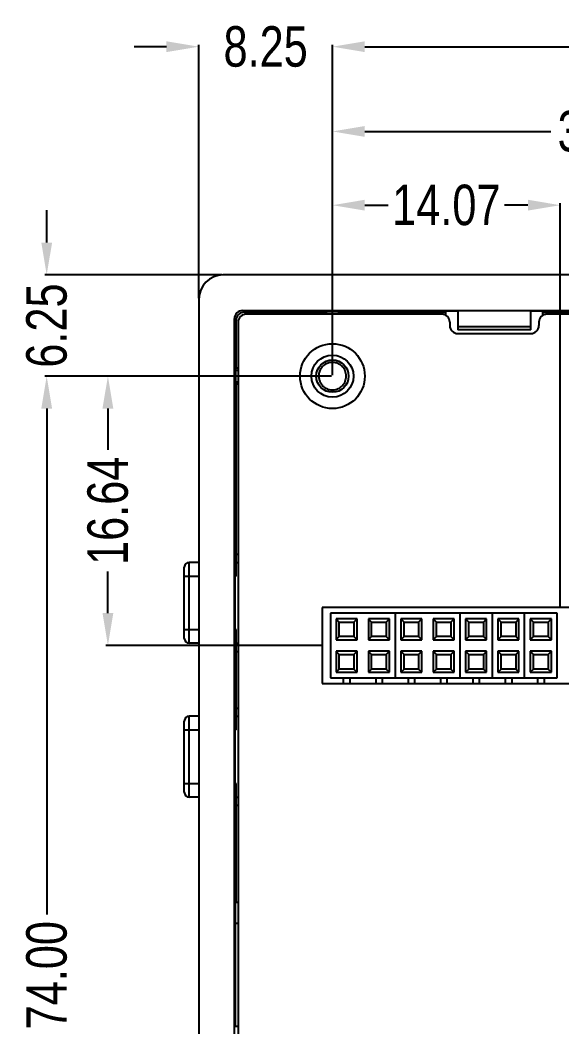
# Model space of a CAD drawing. Header units: inches. Extents: x -81 to 229, y -71 to 99.
# Drawn here: x 131.8 to 165.2, y 14.9 to 77 of the extents above; entities that cross this region are included whole.
import ezdxf

# ---------------------------------------------------------------- set-up
doc = ezdxf.new("R2010")
doc.units = ezdxf.units.IN
doc.header["$LTSCALE"] = 1.21
doc.header["$MEASUREMENT"] = 0
doc.header["$PDMODE"] = 3
doc.header["$PDSIZE"] = 0.3125
doc.layers.get('0').update_dxf_attribs({"linetype": 'CONTINUOUS'})
doc.layers.get('Defpoints').update_dxf_attribs({"linetype": 'CONTINUOUS'})
doc.layers.add('DIM', color=3, linetype='CONTINUOUS')
doc.styles.get("Standard").update_dxf_attribs({"font": 'txt', "width": 0.8})
doc.dimstyles.get("Standard").update_dxf_attribs({"dimtxt": 0.15625, "dimasz": 0.1875, "dimexe": 0.125, "dimexo": 0.0625, "dimgap": 0.09, "dimtad": 0, "dimtih": 1, "dimtoh": 1, "dimzin": 4, "dimdsep": 46, "dimtxsty": 'STANDARD', "dimblk": '_FILLED', "dimblk1": '_FILLED', "dimblk2": '_FILLED', "dimcen": 0.09, "dimazin": 1, "dimtp": 0.01, "dimtm": 0.01, "dimtfac": 1, "dimtofl": 0, "dimtmove": 0, "dimatfit": 3, "dimldrblk": '_FILLED', "dimfxl": 1, "dimtolj": 1, "dimtzin": 4, "dimarcsym": 0})

# ---------------------------------------------------------------- blocks, each defined once
blk = doc.blocks.new('_FILLED')
at = {"color": 0, "linetype": 'ByBlock'}
blk.add_solid([(0, 0), (-1, 0.167), (-1, -0.167)], dxfattribs=at)
blk = doc.blocks.new('*D8')
at = {"layer": 'Defpoints', "color": 0}
for p in [(221.049, 75.409), (151.052, 55.063), (221.049, 55.06)]:
    blk.add_point(p, dxfattribs=at)
at = {"layer": 'DIM', "color": 0, "lineweight": -2}
for p, q in [((151.052, 55.126), (151.052, 75.534)), ((153.052, 75.409), (182.461, 75.409)), ((219.049, 75.409), (189.641, 75.409)), ((221.049, 55.122), (221.049, 75.534))]:
    blk.add_line(p, q, dxfattribs=at)
at = {"layer": 'DIM', "color": 0, "lineweight": -2, "xscale": 2, "yscale": 2, "zscale": 2, "rotation": 180}
blk.add_blockref('_FILLED', (151.052, 75.409), dxfattribs=at)
at = {"layer": 'DIM', "color": 0, "lineweight": -2, "xscale": 2, "yscale": 2, "zscale": 2}
blk.add_blockref('_FILLED', (221.049, 75.409), dxfattribs=at)
at = {"layer": 'DIM', "insert": (186.051, 75.409), "char_height": 2.5, "attachment_point": 5}
blk.add_mtext('\\A1;70.00', dxfattribs=at)
blk = doc.blocks.new('*D9')
at = {"layer": 'Defpoints', "color": 0}
for p in [(151.052, 55.063), (133.403, -18.937), (151.052, -18.937)]:
    blk.add_point(p, dxfattribs=at)
at = {"layer": 'DIM', "color": 0, "lineweight": -2}
for p, q in [((150.99, 55.063), (133.278, 55.063)), ((133.403, 53.063), (133.403, 21.82)), ((133.403, -16.937), (133.403, 14.306)), ((150.99, -18.937), (133.278, -18.937))]:
    blk.add_line(p, q, dxfattribs=at)
at = {"layer": 'DIM', "color": 0, "lineweight": -2, "xscale": 2, "yscale": 2, "zscale": 2}
for p, rotation in [((133.403, 55.063), 90), ((133.403, -18.937), 270)]:
    blk.add_blockref('_FILLED', p, dxfattribs=dict(at, rotation=rotation))
at = {"layer": 'DIM', "insert": (133.403, 18.063), "char_height": 2.5, "attachment_point": 5, "rotation": 90}
blk.add_mtext('\\A1;74.00', dxfattribs=at)
blk = doc.blocks.new('*D10')
at = {"layer": 'Defpoints', "color": 0}
for p in [(142.802, 75.409), (142.802, 59.813), (151.052, 55.063)]:
    blk.add_point(p, dxfattribs=at)
at = {"layer": 'DIM', "color": 0, "lineweight": -2}
for p, q in [((140.802, 75.409), (138.802, 75.409)), ((142.802, 59.876), (142.802, 75.534)), ((151.052, 55.126), (151.052, 75.534)), ((153.052, 75.409), (155.052, 75.409))]:
    blk.add_line(p, q, dxfattribs=at)
at = {"layer": 'DIM', "color": 0, "lineweight": -2, "xscale": 2, "yscale": 2, "zscale": 2}
blk.add_blockref('_FILLED', (142.802, 75.409), dxfattribs=at)
at = {"layer": 'DIM', "color": 0, "lineweight": -2, "xscale": 2, "yscale": 2, "zscale": 2, "rotation": 180}
blk.add_blockref('_FILLED', (151.052, 75.409), dxfattribs=at)
at = {"layer": 'DIM', "insert": (146.927, 75.409), "char_height": 2.5, "attachment_point": 5}
blk.add_mtext('\\A1;8.25', dxfattribs=at)
blk = doc.blocks.new('*D11')
at = {"layer": 'Defpoints', "color": 0}
for p in [(133.403, 61.313), (144.302, 61.313), (151.05, 55.061)]:
    blk.add_point(p, dxfattribs=at)
at = {"layer": 'DIM', "color": 0, "lineweight": -2}
for p, q in [((133.403, 63.313), (133.403, 65.313)), ((144.239, 61.313), (133.278, 61.313)), ((150.987, 55.061), (133.278, 55.061)), ((133.403, 53.061), (133.403, 51.061))]:
    blk.add_line(p, q, dxfattribs=at)
at = {"layer": 'DIM', "color": 0, "lineweight": -2, "xscale": 2, "yscale": 2, "zscale": 2}
for p, rotation in [((133.403, 61.313), 270), ((133.403, 55.061), 90)]:
    blk.add_blockref('_FILLED', p, dxfattribs=dict(at, rotation=rotation))
at = {"layer": 'DIM', "insert": (133.403, 58.187), "char_height": 2.5, "attachment_point": 5, "rotation": 90}
blk.add_mtext('\\A1;6.25', dxfattribs=at)
blk = doc.blocks.new('*D12')
at = {"layer": 'Defpoints', "color": 0}
for p in [(151.052, 70.176), (151.052, 55.063), (185.562, 45.563)]:
    blk.add_point(p, dxfattribs=at)
at = {"layer": 'DIM', "color": 0, "lineweight": -2}
for p, q in [((151.052, 55.126), (151.052, 70.301)), ((185.562, 45.626), (185.562, 70.301)), ((153.052, 70.176), (164.55, 70.176)), ((183.562, 70.176), (172.063, 70.176))]:
    blk.add_line(p, q, dxfattribs=at)
at = {"layer": 'DIM', "color": 0, "lineweight": -2, "xscale": 2, "yscale": 2, "zscale": 2, "rotation": 180}
blk.add_blockref('_FILLED', (151.052, 70.176), dxfattribs=at)
at = {"layer": 'DIM', "color": 0, "lineweight": -2, "xscale": 2, "yscale": 2, "zscale": 2}
blk.add_blockref('_FILLED', (185.562, 70.176), dxfattribs=at)
at = {"layer": 'DIM', "insert": (168.307, 70.176), "char_height": 2.5, "attachment_point": 5}
blk.add_mtext('\\A1;34.51', dxfattribs=at)
blk = doc.blocks.new('*D13')
at = {"layer": 'Defpoints', "color": 0}
for p in [(165.122, 65.621), (151.052, 55.063), (165.122, 40.778)]:
    blk.add_point(p, dxfattribs=at)
at = {"layer": 'DIM', "color": 0, "lineweight": -2}
for p, q in [((151.052, 55.126), (151.052, 65.746)), ((153.052, 65.621), (154.497, 65.621)), ((163.122, 65.621), (161.677, 65.621)), ((165.122, 40.841), (165.122, 65.746))]:
    blk.add_line(p, q, dxfattribs=at)
at = {"layer": 'DIM', "color": 0, "lineweight": -2, "xscale": 2, "yscale": 2, "zscale": 2, "rotation": 180}
blk.add_blockref('_FILLED', (151.052, 65.621), dxfattribs=at)
at = {"layer": 'DIM', "color": 0, "lineweight": -2, "xscale": 2, "yscale": 2, "zscale": 2}
blk.add_blockref('_FILLED', (165.122, 65.621), dxfattribs=at)
at = {"layer": 'DIM', "insert": (158.087, 65.621), "char_height": 2.5, "attachment_point": 5}
blk.add_mtext('\\A1;14.07', dxfattribs=at)
blk = doc.blocks.new('*D14')
at = {"layer": 'Defpoints', "color": 0}
for p in [(151.052, 55.063), (137.183, 38.428), (150.422, 38.428)]:
    blk.add_point(p, dxfattribs=at)
at = {"layer": 'DIM', "color": 0, "lineweight": -2}
for p, q in [((150.99, 55.063), (137.058, 55.063)), ((137.183, 53.063), (137.183, 50.502)), ((137.183, 40.428), (137.183, 42.989)), ((150.36, 38.428), (137.058, 38.428))]:
    blk.add_line(p, q, dxfattribs=at)
at = {"layer": 'DIM', "color": 0, "lineweight": -2, "xscale": 2, "yscale": 2, "zscale": 2}
for p, rotation in [((137.183, 55.063), 90), ((137.183, 38.428), 270)]:
    blk.add_blockref('_FILLED', p, dxfattribs=dict(at, rotation=rotation))
at = {"layer": 'DIM', "insert": (137.183, 46.746), "char_height": 2.5, "attachment_point": 5, "rotation": 90}
blk.add_mtext('\\A1;16.64', dxfattribs=at)

msp = doc.modelspace()

# ---------------------------------------------------------------- linework, layer by layer
at = {"color": 7, "linetype": 'Continuous'}
for p, q in [((227.802, 61.313), (144.302, 61.313)), ((142.802, 59.813), (142.802, -23.687)), ((145.603, 59.012), (145.502, 59.113)), ((145.502, 59.113), (226.602, 59.113)), ((158.052, 58.815), (158.052, 59.099)), ((158.052, 59.099), (158.802, 59.099)), ((158.802, 59.113), (158.802, 57.913)), ((163.302, 57.913), (163.302, 59.113)), ((163.302, 59.099), (164.052, 59.099)), ((164.052, 58.815), (164.052, 59.099)), ((145.002, -22.487), (145.002, 58.613)), ((145.002, 58.613), (145.103, 58.512)), ((145.103, 55.551), (145.103, 58.512)), ((145.603, 59.012), (150.564, 59.012)), ((157.802, 58.888), (145.727, 58.888)), ((150.682, 59.051), (150.564, 59.012)), ((150.564, 58.888), (150.564, 59.012)), ((150.682, 58.888), (150.682, 59.051)), ((150.682, 59.051), (151.422, 59.051)), ((151.422, 59.051), (151.422, 58.888)), ((151.422, 59.051), (151.54, 59.012)), ((151.54, 58.888), (151.54, 59.012)), ((151.54, 59.012), (158.052, 59.012)), ((164.052, 59.012), (208.052, 59.012)), ((207.802, 58.888), (164.302, 58.888)), ((145.227, 58.388), (145.227, -22.262)), ((158.302, 58.388), (158.302, 58.188)), ((158.802, 58.137), (163.302, 58.137)), ((163.302, 57.913), (158.802, 57.913)), ((163.802, 58.388), (163.802, 58.188)), ((158.802, 57.688), (163.302, 57.688)), ((145.064, 55.433), (145.103, 55.551)), ((145.064, 55.433), (145.064, 54.693)), ((145.064, 55.433), (145.227, 55.433)), ((145.227, 55.551), (145.103, 55.551)), ((151.578, 55.731), (151.575, 55.733)), ((151.578, 55.731), (151.575, 55.733)), ((150.052, 55.063), (150.202, 55.063)), ((150.202, 55.065), (150.202, 55.063)), ((150.202, 55.065), (150.202, 55.063)), ((145.064, 54.693), (145.103, 54.575)), ((145.227, 54.693), (145.064, 54.693)), ((145.103, 44.063), (145.103, 54.575)), ((145.227, 54.575), (145.103, 54.575)), ((150.525, 54.396), (150.526, 54.396)), ((150.525, 54.396), (150.526, 54.396)), ((142.202, 38.563), (142.202, 43.563)), ((142.802, 43.563), (142.202, 43.563)), ((145.056, 43.563), (145.227, 43.563)), ((145.102, 42.713), (145.102, 44.063)), ((145.102, 44.063), (145.227, 44.063)), ((141.902, 38.863), (141.902, 43.263)), ((141.902, 42.713), (142.802, 42.713)), ((145.051, 39.413), (145.051, 42.713)), ((145.102, 42.713), (145.051, 42.713)), ((150.422, 40.778), (150.422, 36.078)), ((179.822, 40.778), (150.422, 40.778)), ((150.922, 40.424), (150.922, 36.424)), ((164.922, 40.424), (150.922, 40.424)), ((154.922, 40.424), (154.922, 36.424)), ((158.922, 40.424), (158.922, 36.424)), ((160.922, 40.424), (160.922, 36.424)), ((162.922, 36.424), (162.922, 40.424)), ((164.922, 36.424), (164.922, 40.424)), ((151.272, 40.074), (151.272, 38.774)), ((151.272, 40.074), (151.472, 39.874)), ((152.572, 40.074), (151.272, 40.074)), ((151.472, 38.974), (151.472, 39.874)), ((151.472, 39.874), (152.372, 39.874)), ((152.372, 39.874), (152.572, 40.074)), ((152.372, 39.874), (152.372, 38.974)), ((152.572, 38.774), (152.572, 40.074)), ((153.272, 40.074), (153.272, 38.774)), ((153.472, 39.874), (153.272, 40.074)), ((154.572, 40.074), (153.272, 40.074)), ((153.472, 38.974), (153.472, 39.874)), ((153.472, 39.874), (154.372, 39.874)), ((154.572, 40.074), (154.372, 39.874)), ((154.372, 39.874), (154.372, 38.974)), ((154.572, 38.774), (154.572, 40.074)), ((155.272, 40.074), (155.272, 38.774)), ((155.272, 40.074), (155.472, 39.874)), ((156.572, 40.074), (155.272, 40.074)), ((155.472, 38.974), (155.472, 39.874)), ((155.472, 39.874), (156.372, 39.874)), ((156.372, 39.874), (156.572, 40.074)), ((156.372, 39.874), (156.372, 38.974)), ((156.572, 38.774), (156.572, 40.074)), ((157.272, 40.074), (157.272, 38.774)), ((157.472, 39.874), (157.272, 40.074)), ((158.572, 40.074), (157.272, 40.074)), ((157.472, 38.974), (157.472, 39.874)), ((157.472, 39.874), (158.372, 39.874)), ((158.572, 40.074), (158.372, 39.874)), ((158.372, 39.874), (158.372, 38.974)), ((158.572, 38.774), (158.572, 40.074)), ((159.272, 40.074), (159.272, 38.774)), ((159.272, 40.074), (159.472, 39.874)), ((160.572, 40.074), (159.272, 40.074)), ((159.472, 38.974), (159.472, 39.874)), ((159.472, 39.874), (160.372, 39.874)), ((160.372, 39.874), (160.572, 40.074)), ((160.372, 39.874), (160.372, 38.974)), ((160.572, 38.774), (160.572, 40.074)), ((161.272, 40.074), (161.272, 38.774)), ((161.272, 40.074), (161.472, 39.874)), ((162.572, 40.074), (161.272, 40.074)), ((161.472, 38.974), (161.472, 39.874)), ((161.472, 39.874), (162.372, 39.874)), ((162.572, 40.074), (162.372, 39.874)), ((162.372, 39.874), (162.372, 38.974)), ((162.572, 38.774), (162.572, 40.074)), ((163.272, 40.074), (163.272, 38.774)), ((163.472, 39.874), (163.272, 40.074)), ((164.572, 40.074), (163.272, 40.074)), ((163.472, 38.974), (163.472, 39.874)), ((163.472, 39.874), (164.372, 39.874)), ((164.572, 40.074), (164.372, 39.874)), ((164.372, 39.874), (164.372, 38.974)), ((164.572, 38.774), (164.572, 40.074)), ((141.902, 39.413), (142.802, 39.413)), ((145.102, 39.413), (145.051, 39.413)), ((145.102, 38.063), (145.102, 39.413)), ((142.802, 38.563), (142.202, 38.563)), ((145.056, 38.563), (145.227, 38.563)), ((151.272, 38.774), (151.472, 38.974)), ((151.272, 38.774), (152.572, 38.774)), ((152.372, 38.974), (151.472, 38.974)), ((152.372, 38.974), (152.572, 38.774)), ((153.472, 38.974), (153.272, 38.774)), ((153.272, 38.774), (154.572, 38.774)), ((154.372, 38.974), (153.472, 38.974)), ((154.572, 38.774), (154.372, 38.974)), ((155.272, 38.774), (155.472, 38.974)), ((155.272, 38.774), (156.572, 38.774)), ((156.372, 38.974), (155.472, 38.974)), ((156.372, 38.974), (156.572, 38.774)), ((157.472, 38.974), (157.272, 38.774)), ((157.272, 38.774), (158.572, 38.774)), ((158.372, 38.974), (157.472, 38.974)), ((158.572, 38.774), (158.372, 38.974)), ((159.272, 38.774), (159.472, 38.974)), ((159.272, 38.774), (160.572, 38.774)), ((160.372, 38.974), (159.472, 38.974)), ((160.372, 38.974), (160.572, 38.774)), ((161.472, 38.974), (161.272, 38.774)), ((161.272, 38.774), (162.572, 38.774)), ((162.372, 38.974), (161.472, 38.974)), ((162.572, 38.774), (162.372, 38.974)), ((163.472, 38.974), (163.272, 38.774)), ((163.272, 38.774), (164.572, 38.774)), ((164.372, 38.974), (163.472, 38.974)), ((164.572, 38.774), (164.372, 38.974)), ((145.102, 38.063), (145.227, 38.063)), ((145.103, 34.563), (145.103, 38.063)), ((151.272, 38.074), (151.272, 36.774)), ((151.472, 37.874), (151.272, 38.074)), ((152.572, 38.074), (151.272, 38.074)), ((152.572, 38.074), (152.372, 37.874)), ((152.572, 36.774), (152.572, 38.074)), ((153.272, 38.074), (153.272, 36.774)), ((153.472, 37.874), (153.272, 38.074)), ((154.572, 38.074), (153.272, 38.074)), ((154.572, 38.074), (154.372, 37.874)), ((154.572, 36.774), (154.572, 38.074)), ((155.272, 38.074), (155.272, 36.774)), ((155.472, 37.874), (155.272, 38.074)), ((156.572, 38.074), (155.272, 38.074)), ((156.572, 38.074), (156.372, 37.874)), ((156.572, 36.774), (156.572, 38.074)), ((157.272, 38.074), (157.272, 36.774)), ((157.472, 37.874), (157.272, 38.074)), ((158.572, 38.074), (157.272, 38.074)), ((158.572, 38.074), (158.372, 37.874)), ((158.572, 36.774), (158.572, 38.074)), ((159.272, 38.074), (159.272, 36.774)), ((159.472, 37.874), (159.272, 38.074)), ((160.572, 38.074), (159.272, 38.074)), ((160.572, 38.074), (160.372, 37.874)), ((160.572, 36.774), (160.572, 38.074)), ((161.272, 38.074), (161.272, 36.774)), ((161.472, 37.874), (161.272, 38.074)), ((162.572, 38.074), (161.272, 38.074)), ((162.572, 38.074), (162.372, 37.874)), ((162.572, 36.774), (162.572, 38.074)), ((163.272, 38.074), (163.272, 36.774)), ((163.472, 37.874), (163.272, 38.074)), ((164.572, 38.074), (163.272, 38.074)), ((164.572, 38.074), (164.372, 37.874)), ((164.572, 36.774), (164.572, 38.074)), ((151.472, 36.974), (151.472, 37.874)), ((151.472, 37.874), (152.372, 37.874)), ((152.372, 37.874), (152.372, 36.974)), ((153.472, 36.974), (153.472, 37.874)), ((153.472, 37.874), (154.372, 37.874)), ((154.372, 37.874), (154.372, 36.974)), ((155.472, 36.974), (155.472, 37.874)), ((155.472, 37.874), (156.372, 37.874)), ((156.372, 37.874), (156.372, 36.974)), ((157.472, 36.974), (157.472, 37.874)), ((157.472, 37.874), (158.372, 37.874)), ((158.372, 37.874), (158.372, 36.974)), ((159.472, 36.974), (159.472, 37.874)), ((159.472, 37.874), (160.372, 37.874)), ((160.372, 37.874), (160.372, 36.974)), ((161.472, 36.974), (161.472, 37.874)), ((161.472, 37.874), (162.372, 37.874)), ((162.372, 37.874), (162.372, 36.974)), ((163.472, 36.974), (163.472, 37.874)), ((163.472, 37.874), (164.372, 37.874)), ((164.372, 37.874), (164.372, 36.974)), ((151.472, 36.974), (151.272, 36.774)), ((151.272, 36.774), (152.572, 36.774)), ((152.372, 36.974), (151.472, 36.974)), ((152.572, 36.774), (152.372, 36.974)), ((153.472, 36.974), (153.272, 36.774)), ((153.272, 36.774), (154.572, 36.774)), ((154.372, 36.974), (153.472, 36.974)), ((154.572, 36.774), (154.372, 36.974)), ((155.472, 36.974), (155.272, 36.774)), ((155.272, 36.774), (156.572, 36.774)), ((156.372, 36.974), (155.472, 36.974)), ((156.572, 36.774), (156.372, 36.974)), ((157.472, 36.974), (157.272, 36.774)), ((157.272, 36.774), (158.572, 36.774)), ((158.372, 36.974), (157.472, 36.974)), ((158.572, 36.774), (158.372, 36.974)), ((159.472, 36.974), (159.272, 36.774)), ((159.272, 36.774), (160.572, 36.774)), ((160.372, 36.974), (159.472, 36.974)), ((160.572, 36.774), (160.372, 36.974)), ((161.472, 36.974), (161.272, 36.774)), ((161.272, 36.774), (162.572, 36.774)), ((162.372, 36.974), (161.472, 36.974)), ((162.572, 36.774), (162.372, 36.974)), ((163.472, 36.974), (163.272, 36.774)), ((163.272, 36.774), (164.572, 36.774)), ((164.372, 36.974), (163.472, 36.974)), ((164.572, 36.774), (164.372, 36.974)), ((150.422, 36.078), (179.822, 36.078)), ((150.922, 36.424), (164.922, 36.424)), ((151.722, 36.424), (151.722, 36.078)), ((152.122, 36.424), (152.122, 36.078)), ((153.722, 36.424), (153.722, 36.078)), ((154.122, 36.424), (154.122, 36.078)), ((155.722, 36.424), (155.722, 36.078)), ((156.122, 36.424), (156.122, 36.078)), ((157.722, 36.424), (157.722, 36.078)), ((158.122, 36.424), (158.122, 36.078)), ((159.722, 36.424), (159.722, 36.078)), ((160.122, 36.424), (160.122, 36.078)), ((161.722, 36.424), (161.722, 36.078)), ((162.122, 36.424), (162.122, 36.078)), ((163.722, 36.424), (163.722, 36.078)), ((164.122, 36.424), (164.122, 36.078)), ((145.102, 33.213), (145.102, 34.563)), ((145.102, 34.563), (145.227, 34.563)), ((141.902, 29.363), (141.902, 33.763)), ((142.202, 29.063), (142.202, 34.063)), ((142.802, 34.063), (142.202, 34.063)), ((145.056, 34.063), (145.227, 34.063)), ((141.902, 33.213), (142.802, 33.213)), ((145.051, 29.913), (145.051, 33.213)), ((145.102, 33.213), (145.051, 33.213)), ((141.902, 29.913), (142.802, 29.913)), ((145.102, 29.913), (145.051, 29.913)), ((145.102, 28.563), (145.102, 29.913)), ((142.802, 29.063), (142.202, 29.063)), ((145.056, 29.063), (145.227, 29.063)), ((145.102, 28.563), (145.227, 28.563)), ((145.103, 22.558), (145.103, 28.563)), ((145.227, 22.558), (145.046, 22.558)), ((145.04, 21.278), (145.227, 21.278)), ((145.04, 21.253), (145.04, 14.873)), ((145.227, 14.898), (145.04, 14.898))]:
    msp.add_line(p, q, dxfattribs=at)
for radius in [2, 1.3, 1]:
    msp.add_circle((151.052, 55.063), radius, dxfattribs=at)
for centre, radius, start, end in [((145.727, 58.388), 0.5, 90, 180), ((157.802, 58.388), 0.5, 0, 90), ((164.302, 58.388), 0.5, 90, 180), ((158.802, 58.188), 0.5, 180, 270), ((163.302, 58.188), 0.5, 270, 0), ((151.049, 55.06), 0.854, 52.0106, 53.46147), ((151.049, 55.06), 0.854, 49.13518, 51.77527), ((151.05, 55.061), 0.847, 230.28074, 231.69477), ((151.05, 55.061), 0.848, 231.76798, 231.93246), ((151.052, 55.063), 0.85, 231.93371, 234.72613), ((142.202, 43.263), 0.3, 90, 180), ((142.202, 38.863), 0.3, 180, 270), ((142.202, 33.763), 0.3, 90, 180), ((142.202, 29.363), 0.3, 180, 270)]:
    msp.add_arc(centre, radius, start, end, dxfattribs=at)
for centre, major_axis, ratio, start_param, end_param in [((144.302, 59.813), (1.061, -1.061), 0.999924, 2.356229, 3.926957), ((145.502, 58.613), (-0.354, 0.354), 0.999924, -0.78536, 0.78536), ((145.603, 58.512), (0.354, -0.354), 0.999924, 2.356233, 3.926953), ((145.06, 42.713), (0, 1), 0.008727, 0, 1.570796), ((145.071, 42.713), (0, 1), 0.008727, -0.538123, 0), ((145.06, 39.413), (0, 1), 0.008727, -4.712389, -3.141593), ((145.071, 39.413), (0, 1), 0.008727, -3.141593, -2.603469), ((145.06, 33.213), (0, 1), 0.008727, 0, 1.570796), ((145.071, 33.213), (0, 1), 0.008727, -0.538123, 0), ((145.06, 29.913), (0, 1), 0.008727, -4.712389, -3.141593), ((145.071, 29.913), (0, 1), 0.008727, -3.141593, -2.603469), ((145.054, 21.253), (0, 1.56), 0.008727, 6.283185, 7.853982), ((145.059, 21.253), (0, 1.56), 0.008727, -0.578721, 0)]:
    msp.add_ellipse(centre, major_axis=major_axis, ratio=ratio, start_param=start_param, end_param=end_param, dxfattribs=at)
for centre in [(145.066, 47.813), (145.066, 26.063)]:
    msp.add_ellipse(centre, major_axis=(0, 0.5), ratio=0.008727, dxfattribs=at)
for points, knots in [([(151.558, 55.746), (151.526, 55.769), (151.46, 55.812), (151.318, 55.877), (151.126, 55.921), (150.89, 55.908), (150.666, 55.832), (150.471, 55.698), (150.32, 55.516), (150.224, 55.299), (150.202, 55.143), (150.202, 55.065)], [0, 0, 0, 0, 0.062633, 0.125263, 0.250224, 0.37519, 0.500149, 0.625116, 0.750074, 0.875042, 1, 1, 1, 1]), ([(150.561, 54.369), (150.605, 54.338), (150.675, 54.298), (150.776, 54.258), (150.879, 54.228), (151.013, 54.209), (151.175, 54.217), (151.333, 54.255), (151.481, 54.323), (151.613, 54.418), (151.725, 54.536), (151.813, 54.672), (151.873, 54.823), (151.903, 54.983), (151.903, 55.145), (151.872, 55.305), (151.812, 55.456), (151.724, 55.592), (151.649, 55.671), (151.608, 55.706)], [0, 0, 0, 0, 0.062495, 0.09378, 0.125064, 0.187558, 0.250053, 0.312551, 0.375045, 0.437539, 0.500038, 0.562532, 0.625026, 0.687525, 0.750019, 0.812513, 0.875011, 0.937506, 1, 1, 1, 1]), ([(150.202, 55.063), (150.202, 55.001), (150.216, 54.877), (150.276, 54.699), (150.374, 54.539), (150.461, 54.449), (150.509, 54.409)], [0, 0, 0, 0, 0.250008, 0.499995, 0.750001, 1, 1, 1, 1])]:
    msp.add_open_spline(points, degree=3, knots=knots, dxfattribs=at)

# ---------------------------------------------------------------- dimensions: what is measured, and where the dimension line sits
at = {"layer": 'DIM'}
for base, p1, p2, picture, middle in [((142.802, 75.409), (151.052, 55.063), (142.802, 59.813), '*D10', (146.927, 75.409)), ((221.049, 75.409), (151.052, 55.063), (221.049, 55.06), '*D8', (186.051, 75.409)), ((151.052, 70.176), (185.562, 45.563), (151.052, 55.063), '*D12', (168.307, 70.176)), ((165.122, 65.621), (151.052, 55.063), (165.122, 40.778), '*D13', (158.087, 65.621))]:
    dim = msp.add_linear_dim(base=base, p1=p1, p2=p2, dimstyle='STANDARD', override={"dimtxt": 2.5, "dimasz": 2, "dimtih": 0, "dimtoh": 0, "dimzin": 0, "dimcen": 0.198, "dimclrt": 256, "dimadec": 0, "dimazin": 0, "dimtp": 0, "dimtm": 0, "dimtdec": 4, "dimtzin": 0}, dxfattribs=at)
    dim.commit()
    dim.dimension.update_dxf_attribs({"geometry": picture, "text_midpoint": middle})
for base, p1, p2, picture, middle in [((133.403, 61.313), (151.05, 55.061), (144.302, 61.313), '*D11', (133.403, 58.187)), ((133.403, -18.937), (151.052, 55.063), (151.052, -18.937), '*D9', (133.403, 18.063)), ((137.182955582, 38.428042111), (151.052012012, 55.063042111), (150.422012012, 38.428042111), '*D14', (137.182955582, 46.745542111))]:
    dim = msp.add_linear_dim(base=base, p1=p1, p2=p2, angle=90, dimstyle='STANDARD', override={"dimtxt": 2.5, "dimasz": 2, "dimtih": 0, "dimtoh": 0, "dimzin": 0, "dimcen": 0.198, "dimclrt": 256, "dimadec": 0, "dimazin": 0, "dimtp": 0, "dimtm": 0, "dimtdec": 4, "dimtzin": 0}, dxfattribs=at)
    dim.commit()
    dim.dimension.update_dxf_attribs({"geometry": picture, "text_midpoint": middle})

doc.saveas('drawing.dxf')
